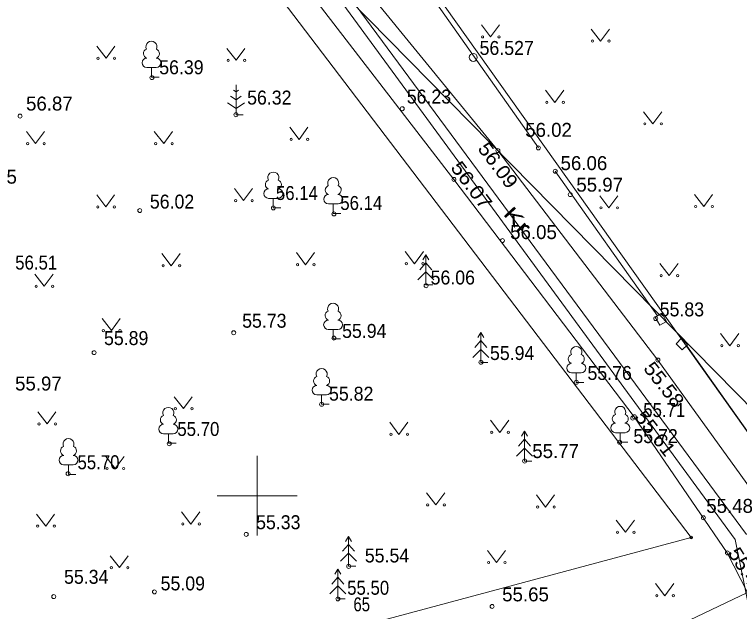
# Model space of a CAD drawing. Extents: x 640302 to 640713, y 6455972 to 6456281.
# Drawn here: x 640387.83 to 640424.2, y 6456194.19 to 6456224.15 of the extents above; entities that cross this region are included whole.
import ezdxf
from ezdxf.enums import TextEntityAlignment as Align

# ---------------------------------------------------------------- set-up
doc = ezdxf.new("R2010")
doc.units = 0
doc.header["$LTSCALE"] = 0.28
doc.header["$PDMODE"] = 32
doc.header["$PDSIZE"] = 0.14
for name, color, linetype, lineweight in [('1', 7, 'Continuous', 13), ('10', 7, 'Continuous', 13), ('15', 7, 'Continuous', 13), ('16', 7, 'Continuous', 13), ('2', 7, 'Continuous', 13), ('23', 7, 'Continuous', 13), ('30', 7, 'Continuous', 13), ('31', 7, 'Continuous', 13), ('32', 7, 'Continuous', 13), ('61', 7, 'Continuous', 13)]:
    doc.layers.add(name, color=color, linetype=linetype, lineweight=lineweight)
doc.layers.add('57', color=7, linetype='Continuous')

msp = doc.modelspace()

# ---------------------------------------------------------------- linework, layer by layer
at = {"layer": '1'}
msp.add_lwpolyline([(640406.06, 6456229.3), (640428.38, 6456197.88), (640452.96, 6456198.07), (640452.96, 6456218.96)], dxfattribs=at)
msp.add_circle((640410.842, 6456221.996), 0.2, dxfattribs=at)
msp.add_point((640421.78, 6456197.9), dxfattribs=at)
at = {"layer": '10'}
for p, q in [((640411.25, 6456223.63), (640411.71, 6456223.02)), ((640411.71, 6456223.02), (640412.16, 6456223.63)), ((640416.76, 6456223.42), (640417.23, 6456222.81)), ((640417.23, 6456222.81), (640417.67, 6456223.42)), ((640391.95, 6456222.56), (640392.42, 6456221.95)), ((640392.42, 6456221.95), (640392.86, 6456222.56)), ((640398.48, 6456222.45), (640398.95, 6456221.85)), ((640398.95, 6456221.85), (640399.39, 6456222.45)), ((640394.94, 6456221.49), (640394.46, 6456221.49)), ((640398.94, 6456220.62), (640398.94, 6456219.12)), ((640414.47, 6456220.35), (640414.94, 6456219.74)), ((640414.94, 6456219.74), (640415.38, 6456220.35)), ((640398.51, 6456219.71), (640398.94, 6456219.43)), ((640398.94, 6456219.43), (640399.36, 6456219.71)), ((640419.39, 6456219.27), (640419.85, 6456218.66)), ((640419.85, 6456218.66), (640420.3, 6456219.27)), ((640399.3, 6456219.12), (640398.94, 6456219.12)), ((640401.64, 6456218.49), (640402.11, 6456217.88)), ((640402.11, 6456217.88), (640402.55, 6456218.49)), ((640388.42, 6456218.28), (640388.88, 6456217.67)), ((640388.88, 6456217.67), (640389.33, 6456218.28)), ((640394.84, 6456218.28), (640395.31, 6456217.67)), ((640395.31, 6456217.67), (640395.75, 6456218.28)), ((640398.86, 6456215.41), (640399.32, 6456214.81)), ((640399.32, 6456214.81), (640399.77, 6456215.41)), ((640391.95, 6456215.1), (640392.41, 6456214.49)), ((640392.41, 6456214.49), (640392.85, 6456215.1)), ((640401.05, 6456214.92), (640400.57, 6456214.92)), ((640417.19, 6456215.05), (640417.65, 6456214.44)), ((640417.65, 6456214.44), (640418.1, 6456215.05)), ((640421.94, 6456215.12), (640422.41, 6456214.51)), ((640422.41, 6456214.51), (640422.85, 6456215.12)), ((640404.06, 6456214.64), (640403.58, 6456214.64)), ((640395.22, 6456212.15), (640395.69, 6456211.54)), ((640395.69, 6456211.54), (640396.13, 6456212.15)), ((640401.97, 6456212.2), (640402.43, 6456211.59)), ((640402.43, 6456211.59), (640402.87, 6456212.2)), ((640407.43, 6456212.25), (640407.89, 6456211.64)), ((640407.89, 6456211.64), (640408.34, 6456212.25)), ((640408.46, 6456212.08), (640408.46, 6456210.58)), ((640420.21, 6456211.65), (640420.67, 6456211.05)), ((640420.67, 6456211.05), (640421.12, 6456211.65)), ((640388.85, 6456211.12), (640389.31, 6456210.51)), ((640389.31, 6456210.51), (640389.76, 6456211.12)), ((640408.82, 6456210.58), (640408.46, 6456210.58)), ((640392.22, 6456208.89), (640392.69, 6456208.29)), ((640392.69, 6456208.29), (640393.13, 6456208.89)), ((640404.05, 6456208.34), (640403.57, 6456208.34)), ((640411.22, 6456208.19), (640411.22, 6456206.69)), ((640423.25, 6456208.14), (640423.72, 6456207.53)), ((640423.72, 6456207.53), (640424.16, 6456208.14)), ((640411.58, 6456206.69), (640411.22, 6456206.69)), ((640416.25, 6456206.17), (640415.77, 6456206.17)), ((640403.47, 6456205.06), (640402.99, 6456205.06)), ((640395.84, 6456204.97), (640396.3, 6456204.37)), ((640396.3, 6456204.37), (640396.74, 6456204.97)), ((640388.99, 6456204.21), (640389.46, 6456203.6)), ((640389.46, 6456203.6), (640389.9, 6456204.21)), ((640406.65, 6456203.69), (640407.11, 6456203.08)), ((640407.11, 6456203.08), (640407.56, 6456203.69)), ((640411.71, 6456203.79), (640412.17, 6456203.18)), ((640412.17, 6456203.18), (640412.62, 6456203.79)), ((640413.42, 6456203.24), (640413.42, 6456201.74)), ((640395.79, 6456203.11), (640395.31, 6456203.11)), ((640418.46, 6456203.16), (640417.98, 6456203.16)), ((640392.41, 6456201.97), (640392.87, 6456201.37)), ((640392.87, 6456201.37), (640393.32, 6456201.97)), ((640413.78, 6456201.74), (640413.42, 6456201.74)), ((640390.77, 6456201.55), (640390.29, 6456201.55)), ((640408.5, 6456200.15), (640408.96, 6456199.54)), ((640408.96, 6456199.54), (640409.41, 6456200.15)), ((640414.01, 6456200.04), (640414.47, 6456199.43)), ((640414.47, 6456199.43), (640414.92, 6456200.04)), ((640396.21, 6456199.19), (640396.67, 6456198.58)), ((640396.67, 6456198.58), (640397.12, 6456199.19)), ((640388.93, 6456199.08), (640389.39, 6456198.48)), ((640389.39, 6456198.48), (640389.84, 6456199.08)), ((640418.02, 6456198.77), (640418.48, 6456198.17)), ((640418.48, 6456198.17), (640418.93, 6456198.77)), ((640404.59, 6456197.96), (640404.59, 6456196.46)), ((640411.55, 6456197.25), (640412.01, 6456196.65)), ((640412.01, 6456196.65), (640412.46, 6456197.25)), ((640392.62, 6456196.99), (640393.09, 6456196.39)), ((640393.09, 6456196.39), (640393.53, 6456196.99)), ((640404.05, 6456196.32), (640404.05, 6456194.82)), ((640404.95, 6456196.46), (640404.59, 6456196.46)), ((640419.99, 6456195.59), (640420.45, 6456194.98)), ((640420.45, 6456194.98), (640420.9, 6456195.59)), ((640404.41, 6456194.82), (640404.05, 6456194.82))]:
    msp.add_line(p, q, dxfattribs=at)
msp.add_lwpolyline([(640374.29, 6456259.24), (640400.98, 6456225.23), (640421.78, 6456197.9), (640400.66, 6456192.23), (640383.55, 6456185.14), (640360.05, 6456220.22)], close=True, dxfattribs=at)
for points in [[(640395.08, 6456221.01), (640394.7, 6456221.01), (640394.7, 6456221.49)], [(640399.06, 6456220.35), (640398.94, 6456220.27), (640398.81, 6456220.35)], [(640399.2, 6456220.05), (640398.94, 6456219.87), (640398.67, 6456220.05)], [(640401.19, 6456214.45), (640400.81, 6456214.45), (640400.81, 6456214.92)], [(640404.2, 6456214.17), (640403.82, 6456214.17), (640403.82, 6456214.64)], [(640408.61, 6456211.83), (640408.46, 6456212.08), (640408.31, 6456211.83)], [(640408.76, 6456211.33), (640408.46, 6456211.68), (640408.16, 6456211.33)], [(640408.86, 6456210.83), (640408.46, 6456211.23), (640408.06, 6456210.83)], [(640404.19, 6456207.87), (640403.81, 6456207.87), (640403.81, 6456208.34)], [(640411.37, 6456207.94), (640411.22, 6456208.19), (640411.07, 6456207.94)], [(640411.52, 6456207.44), (640411.22, 6456207.79), (640410.92, 6456207.44)], [(640411.62, 6456206.94), (640411.22, 6456207.34), (640410.82, 6456206.94)], [(640416.39, 6456205.69), (640416.01, 6456205.69), (640416.01, 6456206.17)], [(640403.61, 6456204.59), (640403.23, 6456204.59), (640403.23, 6456205.06)], [(640413.57, 6456202.99), (640413.42, 6456203.24), (640413.27, 6456202.99)], [(640395.93, 6456202.63), (640395.55, 6456202.63), (640395.55, 6456203.11)], [(640413.72, 6456202.49), (640413.42, 6456202.84), (640413.12, 6456202.49)], [(640418.6, 6456202.69), (640418.22, 6456202.69), (640418.22, 6456203.16)], [(640413.82, 6456201.99), (640413.42, 6456202.39), (640413.02, 6456201.99)], [(640390.91, 6456201.07), (640390.53, 6456201.07), (640390.53, 6456201.55)], [(640404.74, 6456197.71), (640404.59, 6456197.96), (640404.44, 6456197.71)], [(640404.89, 6456197.21), (640404.59, 6456197.56), (640404.29, 6456197.21)], [(640404.99, 6456196.71), (640404.59, 6456197.11), (640404.19, 6456196.71)], [(640404.2, 6456196.07), (640404.05, 6456196.32), (640403.9, 6456196.07)], [(640404.35, 6456195.57), (640404.05, 6456195.92), (640403.75, 6456195.57)], [(640404.45, 6456195.07), (640404.05, 6456195.47), (640403.65, 6456195.07)]]:
    msp.add_lwpolyline(points, dxfattribs=at)
for centre in [(640411.3097, 6456223.0247), (640412.1385, 6456223.0247), (640416.8254, 6456222.8145), (640417.6541, 6456222.8145), (640392.0161, 6456221.9537), (640392.8449, 6456221.9537), (640398.5474, 6456221.8466), (640399.3761, 6456221.8466), (640414.5343, 6456219.7399), (640415.3631, 6456219.7399), (640419.4519, 6456218.6622), (640420.2806, 6456218.6622), (640401.7059, 6456217.883), (640402.5347, 6456217.883), (640388.4828, 6456217.6688), (640389.3116, 6456217.6688), (640394.907, 6456217.6688), (640395.7358, 6456217.6688), (640398.9234, 6456214.8082), (640399.7522, 6456214.8082), (640392.0075, 6456214.4915), (640392.8362, 6456214.4915), (640417.2507, 6456214.445), (640418.0795, 6456214.445), (640422.005, 6456214.5145), (640422.8338, 6456214.5145), (640395.2871, 6456211.5393), (640396.1159, 6456211.5393), (640402.0279, 6456211.5914), (640402.8567, 6456211.5914), (640407.4885, 6456211.6449), (640408.3172, 6456211.6449), (640420.2722, 6456211.0471), (640421.101, 6456211.0471), (640388.9132, 6456210.5123), (640389.742, 6456210.5123), (640392.2854, 6456208.2867), (640393.1142, 6456208.2867), (640423.3164, 6456207.5328), (640424.1452, 6456207.5328), (640395.8977, 6456204.3673), (640396.7265, 6456204.3673), (640389.0561, 6456203.6027), (640389.8849, 6456203.6027), (640411.7712, 6456203.1821), (640412.6, 6456203.1821), (640406.7118, 6456203.0818), (640407.5405, 6456203.0818), (640392.4715, 6456201.3678), (640393.3003, 6456201.3678), (640408.5591, 6456199.5399), (640409.3879, 6456199.5399), (640414.0732, 6456199.4327), (640414.902, 6456199.4327), (640388.9918, 6456198.4755), (640389.8205, 6456198.4755), (640396.2725, 6456198.5826), (640397.1013, 6456198.5826), (640418.0795, 6456198.1674), (640418.9082, 6456198.1674), (640411.6106, 6456196.6475), (640412.4394, 6456196.6475), (640392.6857, 6456196.3866), (640393.5144, 6456196.3866), (640420.0526, 6456194.9808), (640420.8814, 6456194.9808)]:
    msp.add_circle(centre, 0.055, dxfattribs=at)
for centre, radius, start, end in [((640394.6977, 6456222.534), 0.277, 332.5799, 207.4201), ((640394.5277, 6456222.1866), 0.2326, 109.02174, 253.14154), ((640394.8678, 6456222.1866), 0.2326, 286.85082, 70.98591), ((640394.4602, 6456221.7265), 0.2375, 90.0016, 269.39529), ((640394.9352, 6456221.7265), 0.2375, 270.6047, 89.9984), ((640400.8142, 6456215.9659), 0.277, 332.5799, 207.4201), ((640403.8169, 6456215.6877), 0.277, 332.5799, 207.4201), ((640400.6442, 6456215.6185), 0.2326, 109.02174, 253.14154), ((640400.9843, 6456215.6185), 0.2326, 286.85082, 70.98591), ((640403.6469, 6456215.3403), 0.2326, 109.02174, 253.14154), ((640403.987, 6456215.3403), 0.2326, 286.85082, 70.98591), ((640400.5767, 6456215.1584), 0.2375, 90.0016, 269.39529), ((640401.0517, 6456215.1584), 0.2375, 270.6047, 89.9984), ((640403.5794, 6456214.8802), 0.2375, 90.0016, 269.39529), ((640404.0544, 6456214.8802), 0.2375, 270.6047, 89.9984), ((640403.8115, 6456209.3859), 0.277, 332.5799, 207.4201), ((640403.6415, 6456209.0385), 0.2326, 109.02174, 253.14154), ((640403.9816, 6456209.0385), 0.2326, 286.85082, 70.98591), ((640403.574, 6456208.5784), 0.2375, 90.0016, 269.39529), ((640404.049, 6456208.5784), 0.2375, 270.6047, 89.9984), ((640416.0126, 6456207.2139), 0.277, 332.5799, 207.4201), ((640415.8425, 6456206.8665), 0.2326, 109.02174, 253.14154), ((640416.1827, 6456206.8665), 0.2326, 286.85082, 70.98591), ((640415.7751, 6456206.4064), 0.2375, 90.0016, 269.39529), ((640416.2501, 6456206.4064), 0.2375, 270.6047, 89.9984), ((640403.2336, 6456206.1092), 0.277, 332.5799, 207.4201), ((640403.0635, 6456205.7618), 0.2326, 109.02174, 253.14154), ((640403.4037, 6456205.7618), 0.2326, 286.85082, 70.98591), ((640402.9961, 6456205.3017), 0.2375, 90.0016, 269.39529), ((640403.4711, 6456205.3017), 0.2375, 270.6047, 89.9984), ((640395.5456, 6456204.1545), 0.277, 332.5799, 207.4201), ((640418.218, 6456204.2081), 0.277, 332.5799, 207.4201), ((640395.3756, 6456203.8071), 0.2326, 109.02174, 253.14154), ((640395.7157, 6456203.8071), 0.2326, 286.85082, 70.98591), ((640418.0479, 6456203.8607), 0.2326, 109.02174, 253.14154), ((640418.3881, 6456203.8607), 0.2326, 286.85082, 70.98591), ((640395.3081, 6456203.347), 0.2375, 90.0016, 269.39529), ((640395.7831, 6456203.347), 0.2375, 270.6047, 89.9984), ((640417.9805, 6456203.4006), 0.2375, 90.0016, 269.39529), ((640418.4555, 6456203.4006), 0.2375, 270.6047, 89.9984), ((640390.5344, 6456202.5947), 0.277, 332.5799, 207.4201), ((640390.3644, 6456202.2472), 0.2326, 109.02174, 253.14154), ((640390.7045, 6456202.2472), 0.2326, 286.85082, 70.98591), ((640390.2969, 6456201.7871), 0.2375, 90.0016, 269.39529), ((640390.7719, 6456201.7871), 0.2375, 270.6047, 89.9984)]:
    msp.add_arc(centre, radius, start, end, dxfattribs=at)
at = {"layer": '15'}
msp.add_lwpolyline([(640403.11, 6456226.32), (640423.99, 6456197.81), (640425.23, 6456191.62)], dxfattribs=at)
at = {"layer": '16'}
msp.add_line((640403.4, 6456226.71), (640424.55, 6456198.05), dxfattribs=at)
at = {"layer": '2'}
msp.add_line((640391.97, 6456237.78), (640431.57, 6456197.48), dxfattribs=at)
for centre in [(640394.717, 6456220.981), (640398.9359, 6456219.1216), (640407.279, 6456219.422), (640388.102, 6456219.047), (640400.8142, 6456214.4459), (640394.112, 6456214.311), (640403.853, 6456214.142), (640408.478, 6456210.54), (640419.9951, 6456208.8914), (640398.825, 6456208.178), (640403.849, 6456207.907), (640391.82, 6456207.179), (640411.2246, 6456206.6964), (640416.0126, 6456205.6939), (640403.2336, 6456204.5892), (640418.8438, 6456203.8941), (640395.586, 6456202.611), (640418.183, 6456202.681), (640413.4182, 6456201.7411), (640390.516, 6456201.106), (640422.387, 6456198.893), (640399.45, 6456198.061), (640404.5926, 6456196.4556), (640394.846, 6456195.176), (640389.795, 6456194.936), (640404.0496, 6456194.8242), (640411.788, 6456194.442)]:
    msp.add_circle(centre, 0.1, dxfattribs=at)
at = {"layer": '23'}
for p, q in [((640405.87, 6456229.17), (640414.11, 6456217.46)), ((640414.95, 6456216.28), (640420.08, 6456209.03))]:
    msp.add_line(p, q, dxfattribs=at)
for points in [[(640420.21, 6456208.56), (640420.54, 6456208.75), (640420.3, 6456209.16), (640419.97, 6456208.96)], [(640421.02, 6456207.63), (640421.33, 6456207.32), (640421.6, 6456207.58), (640421.29, 6456207.9)]]:
    msp.add_lwpolyline(points, close=True, dxfattribs=at)
msp.add_lwpolyline([(640421.55, 6456207.53), (640428.38, 6456197.88), (640428.78, 6456197.71), (640431.37, 6456198.19)], dxfattribs=at)
at = {"layer": '30'}
for points in [[(640397.41, 6456233.13), (640402.16, 6456225.88), (640409.87, 6456215.87), (640418.92, 6456203.96), (640423.59, 6456197.13), (640424.61, 6456195.15), (640421.69, 6456193.75), (640406.67, 6456189.15), (640390.64, 6456181.61), (640381.51, 6456177.04), (640375.86, 6456174.58), (640370.86, 6456174.24), (640367.07, 6456175.21), (640361.41, 6456179.31), (640353.06, 6456185.83), (640349.15, 6456189.83), (640345.45, 6456195.76), (640342.84, 6456207.87), (640344.12, 6456212.45), (640347.33, 6456216.68), (640350.87, 6456218.15), (640352.81, 6456217.76), (640354.51, 6456216.05), (640355.3, 6456214.05)], [(640452.96, 6456196.01), (640449.25, 6456196.02), (640432.03, 6456195.31), (640429.9, 6456195.52), (640428.31, 6456196.29), (640427.04, 6456197.19), (640420.11, 6456206.81), (640412.08, 6456217.32), (640403.83, 6456227.42)]]:
    msp.add_lwpolyline(points, dxfattribs=at)
at = {"layer": '31'}
for centre in [(640412.077, 6456217.316), (640414.109, 6456217.457), (640414.953, 6456216.283), (640409.875, 6456215.871), (640415.7098, 6456215.111), (640412.309, 6456212.803), (640420.108, 6456206.806), (640418.921, 6456203.964), (640423.595, 6456197.13)]:
    msp.add_circle(centre, 0.1, dxfattribs=at)
at = {"layer": '61'}
for p, q in [((640400, 6456202), (640400, 6456198)), ((640398, 6456200), (640402, 6456200))]:
    msp.add_line(p, q, dxfattribs=at)

# ---------------------------------------------------------------- texts
at = {"layer": '1'}
for s, width, p in [('56.527', 0.95, (640412.52, 6456222.12)), ('56.39', 0.95, (640396.2, 6456221.15)), ('56.32', 0.95, (640400.61, 6456219.63)), ('56.23', 0.95, (640408.62, 6456219.68)), ('56.14', 0.9, (640401.995, 6456214.84)), ('56.02', 0.95, (640395.73, 6456214.41)), ('56.14', 0.9, (640405.225, 6456214.34)), ('56.51', 0.9, (640388.915, 6456211.35)), ('56.06', 0.95, (640409.815, 6456210.6)), ('55.83', 0.95, (640421.31, 6456209)), ('55.76', 0.95, (640417.685, 6456205.81)), ('55.82', 0.95, (640404.72, 6456204.77)), ('55.71', 0.9, (640420.425, 6456203.95)), ('55.70', 0.9, (640397.05, 6456203)), ('55.72', 0.95, (640419.99, 6456202.64)), ('55.33', 0.95, (640401.06, 6456198.32)), ('55.54', 0.95, (640406.515, 6456196.65)), ('55.34', 0.95, (640391.425, 6456195.58)), ('55.09', 0.95, (640396.27, 6456195.25)), ('55.50', 0.9, (640405.57, 6456195.03))]:
    msp.add_text(s, height=0.7, dxfattribs=dict(at, width=width)).set_placement(p, align=Align.CENTER)
for s, p in [('56.87', (640389.575, 6456219.33)), ('57.05', (640386.775, 6456215.66)), ('55.65', (640413.465, 6456194.7))]:
    msp.add_text(s, height=0.7, dxfattribs=at).set_placement(p, align=Align.CENTER)
at = {"layer": '10'}
for s, width, p in [('55.73', 0.95, (640400.36, 6456208.43)), ('55.94', 0.95, (640405.375, 6456207.92)), ('55.89', 0.95, (640393.43, 6456207.56)), ('55.94', 0.95, (640412.795, 6456206.81)), ('55.70', 0.9, (640392.04, 6456201.33))]:
    msp.add_text(s, height=0.7, dxfattribs=dict(at, width=width)).set_placement(p, align=Align.CENTER)
for s, p in [('55.97', (640389.025, 6456205.28)), ('55.77', (640414.975, 6456201.89))]:
    msp.add_text(s, height=0.7, dxfattribs=at).set_placement(p, align=Align.CENTER)
at = {"layer": '31'}
for s, p in [(' 56.02', (640414.49, 6456218.01)), (' 56.06', (640416.265, 6456216.34)), ('55.97', (640417.185, 6456215.26)), ('56.05', (640413.865, 6456212.88)), ('55.48', (640423.705, 6456199.14))]:
    msp.add_text(s, height=0.7, dxfattribs=at).set_placement(p, align=Align.CENTER)
for s, rotation, width, p in [(' 56.09', 306.795, 1.1, (640411.7202, 6456216.4896)), (' 56.07', 306.795, 1.15, (640410.3889, 6456215.4946)), (' 55.58', 307.982, 1.1, (640420.0496, 6456205.4754)), (' 55.61', 307.982, 1.1, (640419.6123, 6456203.0304)), (' 55.46', 302.007, 1.1, (640424.2041, 6456196.1555))]:
    msp.add_text(s, height=0.7, rotation=rotation, dxfattribs=dict(at, width=width)).set_placement(p, align=Align.CENTER)
at = {"layer": '32', "width": 0.8}
msp.add_text('65', height=0.7, dxfattribs=at).set_placement((640404.83, 6456194.2))
at = {"layer": '57', "width": 1.55}
msp.add_text('Kr', height=0.7, rotation=312.816, dxfattribs=at).set_placement((640412.7923, 6456213.5879), align=Align.CENTER)
msp.add_text('Kr', height=0.7, rotation=312.816, dxfattribs=at).set_placement((640412.7923, 6456213.5879), align=Align.CENTER)

doc.saveas('drawing.dxf')
